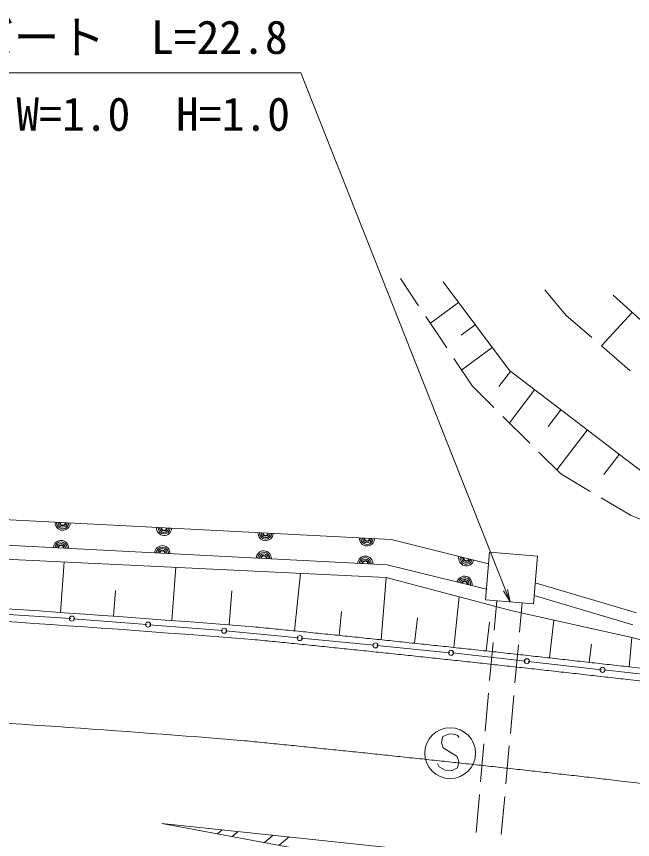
# Model space of a CAD drawing. Units: millimetres, scale not verified. Extents: x 40000 to 680000, y 20000 to 380000.
# Drawn here: x 416467 to 440731, y 292470 to 324879 of the extents above; entities that cross this region are included whole.
import ezdxf
from ezdxf.enums import TextEntityAlignment as Align

# ---------------------------------------------------------------- set-up
doc = ezdxf.new("R2010")
doc.units = ezdxf.units.MM
doc.header["$LTSCALE"] = 1000
doc.linetypes.add('CHAIN', pattern=[18.5, 12, -1.5, 3.5, -1.5])
for name, color, linetype, lineweight in [('M-BGD', 7, 'Continuous', 13), ('M-BMK', 2, 'CHAIN', 13), ('M-STR-HTXT', 7, 'Continuous', 13), ('M-STR-STRC', 7, 'Continuous', 13)]:
    doc.layers.add(name, color=color, linetype=linetype, lineweight=lineweight)
doc.styles.add('ＭＳ ゴシック', font='')
doc.styles.get('ＭＳ ゴシック').set_extended_font_data('MS Gothic')

# ---------------------------------------------------------------- blocks, each defined once
blk = doc.blocks.new('open_arrow')
at = {"color": 0, "linetype": 'Continuous', "lineweight": -2}
blk.add_lwpolyline([(7.5, 1.25), (0, 0), (7.5, -1.25)], dxfattribs=at)

msp = doc.modelspace()

# ---------------------------------------------------------------- linework, layer by layer
at = {"layer": 'M-BGD'}
for p, q in [((431588, 314556), (432306, 313485)), ((433279, 314424), (435880, 310934)), ((438104, 313123), (437283, 314110)), ((439974, 313899), (444771, 309536)), ((433876, 313622), (432769, 312796)), ((439130, 312233), (438104, 313123)), ((440714, 313226), (439510, 311903)), ((432585, 313070), (433420, 311825)), ((434537, 312736), (433983, 312323)), ((435198, 311849), (434002, 310958)), ((440641, 310923), (439508, 311906)), ((433699, 311410), (434417, 310339)), ((435921, 310903), (435469, 310310)), ((435880, 310934), (441387, 306735)), ((434417, 310339), (435274, 309486)), ((436870, 310179), (435880, 308881)), ((437909, 309387), (437414, 308738)), ((435628, 309133), (436690, 308074)), ((438947, 308595), (437747, 307022)), ((437045, 307721), (437901, 306868)), ((440206, 307635), (439606, 306848)), ((437901, 306868), (439062, 306180)), ((439492, 305925), (440654, 305237)), ((440654, 305237), (441902, 304720)), ((431219, 304281), (435061, 303331)), ((431219, 304281), (435061, 303331)), ((410818, 303765), (431032, 302788)), ((434943, 301905), (435099, 303788)), ((435099, 303788), (436986, 303632)), ((418342, 303402), (418202, 301411)), ((436986, 303632), (436830, 301749)), ((422587, 301093), (422743, 303189)), ((431073, 303287), (434978, 302322)), ((431073, 303287), (434978, 302322)), ((427649, 302952), (427420, 300685)), ((430829, 300335), (431032, 302788)), ((431032, 302788), (435995, 301469)), ((440882, 301401), (436899, 302583)), ((420293, 301261), (420367, 302281)), ((424946, 302264), (424843, 300921)), ((440748, 300919), (436857, 302074)), ((433906, 302024), (433692, 300032)), ((436830, 301749), (434943, 301905)), ((435386, 301869), (435283, 300720)), ((436383, 301786), (436279, 300635)), ((429177, 300506), (429274, 301451)), ((435995, 301469), (440702, 300421)), ((432150, 300196), (432256, 301197)), ((437631, 301104), (437467, 299620)), ((425904, 300837), (425806, 300847)), ((426001, 300827), (425904, 300837)), ((426098, 300818), (426001, 300827)), ((426196, 300808), (426098, 300818)), ((426293, 300798), (426196, 300808)), ((426390, 300789), (426293, 300798)), ((426488, 300779), (426390, 300789)), ((426585, 300769), (426488, 300779)), ((426683, 300759), (426585, 300769)), ((426780, 300750), (426683, 300759)), ((434970, 299894), (435094, 301031)), ((426877, 300740), (426780, 300750)), ((426975, 300730), (426877, 300740)), ((427072, 300720), (426975, 300730)), ((427169, 300710), (427072, 300720)), ((427267, 300701), (427169, 300710)), ((427364, 300691), (427267, 300701)), ((427462, 300681), (427364, 300691)), ((427559, 300671), (427462, 300681)), ((427656, 300661), (427559, 300671)), ((427754, 300651), (427656, 300661)), ((427851, 300642), (427754, 300651)), ((427948, 300632), (427851, 300642)), ((428046, 300622), (427948, 300632)), ((428143, 300612), (428046, 300622)), ((428241, 300602), (428143, 300612)), ((428338, 300592), (428241, 300602)), ((428435, 300582), (428338, 300592)), ((428533, 300572), (428435, 300582)), ((428630, 300562), (428533, 300572)), ((428727, 300552), (428630, 300562)), ((428825, 300542), (428727, 300552)), ((428922, 300532), (428825, 300542)), ((429019, 300522), (428922, 300532)), ((429117, 300512), (429019, 300522)), ((429214, 300502), (429117, 300512)), ((429311, 300492), (429214, 300502)), ((429409, 300482), (429311, 300492)), ((429506, 300472), (429409, 300482)), ((429603, 300462), (429506, 300472)), ((429701, 300452), (429603, 300462)), ((429798, 300442), (429701, 300452)), ((429895, 300432), (429798, 300442)), ((425865, 300339), (425767, 300348)), ((425962, 300329), (425865, 300339)), ((426059, 300319), (425962, 300329)), ((426157, 300310), (426059, 300319)), ((426254, 300300), (426157, 300310)), ((426351, 300290), (426254, 300300)), ((426449, 300280), (426351, 300290)), ((426546, 300271), (426449, 300280)), ((426643, 300261), (426546, 300271)), ((426741, 300251), (426643, 300261)), ((426838, 300241), (426741, 300251)), ((426935, 300232), (426838, 300241)), ((427033, 300222), (426935, 300232)), ((427130, 300212), (427033, 300222)), ((427227, 300202), (427130, 300212)), ((427325, 300192), (427227, 300202)), ((427422, 300183), (427325, 300192)), ((427519, 300173), (427422, 300183)), ((427617, 300163), (427519, 300173)), ((427714, 300153), (427617, 300163)), ((427811, 300143), (427714, 300153)), ((427908, 300133), (427811, 300143)), ((428006, 300123), (427908, 300133)), ((428103, 300114), (428006, 300123)), ((428200, 300104), (428103, 300114)), ((429993, 300422), (429895, 300432)), ((430090, 300412), (429993, 300422)), ((430187, 300402), (430090, 300412)), ((430285, 300392), (430187, 300402)), ((430382, 300382), (430285, 300392)), ((430479, 300372), (430382, 300382)), ((430577, 300361), (430479, 300372)), ((430674, 300351), (430577, 300361)), ((430771, 300341), (430674, 300351)), ((430869, 300331), (430771, 300341)), ((430966, 300321), (430869, 300331)), ((431063, 300311), (430966, 300321)), ((431161, 300301), (431063, 300311)), ((431258, 300290), (431161, 300301)), ((431355, 300280), (431258, 300290)), ((431453, 300270), (431355, 300280)), ((431550, 300260), (431453, 300270)), ((431647, 300249), (431550, 300260)), ((431745, 300239), (431647, 300249)), ((431842, 300229), (431745, 300239)), ((431939, 300219), (431842, 300229)), ((432037, 300208), (431939, 300219)), ((432134, 300198), (432037, 300208)), ((432231, 300188), (432134, 300198)), ((432328, 300178), (432231, 300188)), ((432426, 300167), (432328, 300178)), ((432523, 300157), (432426, 300167)), ((432620, 300147), (432523, 300157)), ((432718, 300136), (432620, 300147)), ((432815, 300126), (432718, 300136)), ((432912, 300116), (432815, 300126)), ((433010, 300105), (432912, 300116)), ((435238, 300222), (435104, 298728)), ((436234, 300137), (436100, 298643)), ((439029, 299445), (439110, 300162)), ((440595, 299268), (440702, 300421)), ((440702, 300421), (448811, 298327)), ((428298, 300094), (428200, 300104)), ((428395, 300084), (428298, 300094)), ((428492, 300074), (428395, 300084)), ((428590, 300064), (428492, 300074)), ((428687, 300054), (428590, 300064)), ((428784, 300044), (428687, 300054)), ((428882, 300034), (428784, 300044)), ((428979, 300024), (428882, 300034)), ((429076, 300014), (428979, 300024)), ((429173, 300004), (429076, 300014)), ((429271, 299994), (429173, 300004)), ((429368, 299984), (429271, 299994)), ((429465, 299974), (429368, 299984)), ((429563, 299964), (429465, 299974)), ((429660, 299954), (429563, 299964)), ((429757, 299944), (429660, 299954)), ((429855, 299934), (429757, 299944)), ((429952, 299924), (429855, 299934)), ((430049, 299914), (429952, 299924)), ((430146, 299904), (430049, 299914)), ((430244, 299894), (430146, 299904)), ((430341, 299883), (430244, 299894)), ((430438, 299873), (430341, 299883)), ((430536, 299863), (430438, 299873)), ((430633, 299853), (430536, 299863)), ((430730, 299843), (430633, 299853)), ((430827, 299833), (430730, 299843)), ((430925, 299823), (430827, 299833)), ((431022, 299812), (430925, 299823)), ((431119, 299802), (431022, 299812)), ((431216, 299792), (431119, 299802)), ((431314, 299782), (431216, 299792)), ((433107, 300095), (433010, 300105)), ((433204, 300084), (433107, 300095)), ((433301, 300074), (433204, 300084)), ((433399, 300064), (433301, 300074)), ((433496, 300053), (433399, 300064)), ((433593, 300043), (433496, 300053)), ((433691, 300032), (433593, 300043)), ((433788, 300022), (433691, 300032)), ((433885, 300011), (433788, 300022)), ((433983, 300001), (433885, 300011)), ((434080, 299991), (433983, 300001)), ((434177, 299980), (434080, 299991)), ((434274, 299970), (434177, 299980)), ((434372, 299959), (434274, 299970)), ((434469, 299949), (434372, 299959)), ((434566, 299938), (434469, 299949)), ((434664, 299928), (434566, 299938)), ((434761, 299917), (434664, 299928)), ((434858, 299906), (434761, 299917)), ((434955, 299896), (434858, 299906)), ((435053, 299885), (434955, 299896)), ((435150, 299875), (435053, 299885)), ((435247, 299864), (435150, 299875)), ((435344, 299854), (435247, 299864)), ((435442, 299843), (435344, 299854)), ((435539, 299832), (435442, 299843)), ((435636, 299822), (435539, 299832)), ((435734, 299811), (435636, 299822)), ((435831, 299801), (435734, 299811)), ((435928, 299790), (435831, 299801)), ((436025, 299779), (435928, 299790)), ((431411, 299772), (431314, 299782)), ((431508, 299761), (431411, 299772)), ((431606, 299751), (431508, 299761)), ((431703, 299741), (431606, 299751)), ((431800, 299731), (431703, 299741)), ((431897, 299720), (431800, 299731)), ((431995, 299710), (431897, 299720)), ((432092, 299700), (431995, 299710)), ((432189, 299690), (432092, 299700)), ((432286, 299679), (432189, 299690)), ((432384, 299669), (432286, 299679)), ((432481, 299659), (432384, 299669)), ((432578, 299648), (432481, 299659)), ((432675, 299638), (432578, 299648)), ((432773, 299628), (432675, 299638)), ((432870, 299617), (432773, 299628)), ((432967, 299607), (432870, 299617)), ((433064, 299597), (432967, 299607)), ((433162, 299586), (433064, 299597)), ((433259, 299576), (433162, 299586)), ((433356, 299565), (433259, 299576)), ((433453, 299555), (433356, 299565)), ((433551, 299545), (433453, 299555)), ((433648, 299534), (433551, 299545)), ((433745, 299524), (433648, 299534)), ((433842, 299513), (433745, 299524)), ((433940, 299503), (433842, 299513)), ((434037, 299492), (433940, 299503)), ((434134, 299482), (434037, 299492)), ((434231, 299471), (434134, 299482)), ((434329, 299461), (434231, 299471)), ((434426, 299450), (434329, 299461)), ((436123, 299769), (436025, 299779)), ((436220, 299758), (436123, 299769)), ((436317, 299747), (436220, 299758)), ((436414, 299736), (436317, 299747)), ((436512, 299726), (436414, 299736)), ((436609, 299715), (436512, 299726)), ((436706, 299704), (436609, 299715)), ((436803, 299694), (436706, 299704)), ((436901, 299683), (436803, 299694)), ((436998, 299672), (436901, 299683)), ((437095, 299661), (436998, 299672)), ((437192, 299651), (437095, 299661)), ((437290, 299640), (437192, 299651)), ((437387, 299629), (437290, 299640)), ((437484, 299618), (437387, 299629)), ((437581, 299607), (437484, 299618)), ((437679, 299597), (437581, 299607)), ((437776, 299586), (437679, 299597)), ((437873, 299575), (437776, 299586)), ((437970, 299564), (437873, 299575)), ((438068, 299553), (437970, 299564)), ((438165, 299542), (438068, 299553)), ((438262, 299532), (438165, 299542)), ((438359, 299521), (438262, 299532)), ((438457, 299510), (438359, 299521)), ((438554, 299499), (438457, 299510)), ((438651, 299488), (438554, 299499)), ((438748, 299477), (438651, 299488)), ((438845, 299466), (438748, 299477)), ((438943, 299455), (438845, 299466)), ((434523, 299440), (434426, 299450)), ((434620, 299429), (434523, 299440)), ((434717, 299419), (434620, 299429)), ((434815, 299408), (434717, 299419)), ((434912, 299398), (434815, 299408)), ((435009, 299387), (434912, 299398)), ((435106, 299377), (435009, 299387)), ((435204, 299366), (435106, 299377)), ((435301, 299355), (435204, 299366)), ((435398, 299345), (435301, 299355)), ((435495, 299334), (435398, 299345)), ((435593, 299324), (435495, 299334)), ((435690, 299313), (435593, 299324)), ((435787, 299302), (435690, 299313)), ((435884, 299292), (435787, 299302)), ((435981, 299281), (435884, 299292)), ((436079, 299270), (435981, 299281)), ((436176, 299260), (436079, 299270)), ((436273, 299249), (436176, 299260)), ((436370, 299238), (436273, 299249)), ((436467, 299228), (436370, 299238)), ((436565, 299217), (436467, 299228)), ((436662, 299206), (436565, 299217)), ((436759, 299196), (436662, 299206)), ((436856, 299185), (436759, 299196)), ((436953, 299174), (436856, 299185)), ((437051, 299163), (436953, 299174)), ((437148, 299153), (437051, 299163)), ((437245, 299142), (437148, 299153)), ((437342, 299131), (437245, 299142)), ((439040, 299444), (438943, 299455)), ((439137, 299433), (439040, 299444)), ((439234, 299422), (439137, 299433)), ((439332, 299411), (439234, 299422)), ((439429, 299400), (439332, 299411)), ((439526, 299389), (439429, 299400)), ((439623, 299378), (439526, 299389)), ((439720, 299367), (439623, 299378)), ((439818, 299356), (439720, 299367)), ((439915, 299345), (439818, 299356)), ((440012, 299334), (439915, 299345)), ((440109, 299323), (440012, 299334)), ((440206, 299312), (440109, 299323)), ((440304, 299301), (440206, 299312)), ((440401, 299290), (440304, 299301)), ((440498, 299279), (440401, 299290)), ((440595, 299268), (440498, 299279)), ((440595, 299268), (448811, 298327)), ((437439, 299120), (437342, 299131)), ((437537, 299109), (437439, 299120)), ((437634, 299099), (437537, 299109)), ((437731, 299088), (437634, 299099)), ((437828, 299077), (437731, 299088)), ((437925, 299066), (437828, 299077)), ((438023, 299055), (437925, 299066)), ((438120, 299044), (438023, 299055)), ((438217, 299034), (438120, 299044)), ((438314, 299023), (438217, 299034)), ((438411, 299012), (438314, 299023)), ((438508, 299001), (438411, 299012)), ((438606, 298990), (438508, 299001)), ((438703, 298979), (438606, 298990)), ((438800, 298968), (438703, 298979)), ((438897, 298957), (438800, 298968)), ((438994, 298946), (438897, 298957)), ((439092, 298935), (438994, 298946)), ((439189, 298924), (439092, 298935)), ((439286, 298913), (439189, 298924)), ((439383, 298902), (439286, 298913)), ((439480, 298891), (439383, 298902)), ((439577, 298880), (439480, 298891)), ((439675, 298869), (439577, 298880)), ((439772, 298858), (439675, 298869)), ((439869, 298847), (439772, 298858)), ((439966, 298836), (439869, 298847)), ((440063, 298825), (439966, 298836)), ((440160, 298814), (440063, 298825)), ((440258, 298803), (440160, 298814)), ((440355, 298792), (440258, 298803)), ((440452, 298781), (440355, 298792)), ((440549, 298770), (440452, 298781)), ((440549, 298770), (488148, 293323)), ((435059, 298230), (434925, 296736)), ((436055, 298145), (435921, 296651)), ((425554, 296351), (425456, 296360)), ((425650, 296341), (425554, 296351)), ((425747, 296331), (425650, 296341)), ((425844, 296322), (425747, 296331)), ((425941, 296312), (425844, 296322)), ((426038, 296302), (425941, 296312)), ((426135, 296293), (426038, 296302)), ((426232, 296283), (426135, 296293)), ((426329, 296273), (426232, 296283)), ((426426, 296264), (426329, 296273)), ((426523, 296254), (426426, 296264)), ((426620, 296244), (426523, 296254)), ((426717, 296234), (426620, 296244)), ((426814, 296225), (426717, 296234)), ((426911, 296215), (426814, 296225)), ((434880, 296238), (434746, 294744)), ((427008, 296205), (426911, 296215)), ((427105, 296195), (427008, 296205)), ((427201, 296185), (427105, 296195)), ((427298, 296176), (427201, 296185)), ((427395, 296166), (427298, 296176)), ((427492, 296156), (427395, 296166)), ((427589, 296146), (427492, 296156)), ((427686, 296136), (427589, 296146)), ((427783, 296126), (427686, 296136)), ((427880, 296116), (427783, 296126)), ((427977, 296107), (427880, 296116)), ((428074, 296097), (427977, 296107)), ((428171, 296087), (428074, 296097)), ((428268, 296077), (428171, 296087)), ((428365, 296067), (428268, 296077)), ((428461, 296057), (428365, 296067)), ((428558, 296047), (428461, 296057)), ((428655, 296037), (428558, 296047)), ((428752, 296027), (428655, 296037)), ((428849, 296017), (428752, 296027)), ((428946, 296007), (428849, 296017)), ((429043, 295997), (428946, 296007)), ((429140, 295987), (429043, 295997)), ((429237, 295977), (429140, 295987)), ((429334, 295967), (429237, 295977)), ((429431, 295957), (429334, 295967)), ((429527, 295947), (429431, 295957)), ((429624, 295937), (429527, 295947)), ((429721, 295927), (429624, 295937)), ((429818, 295917), (429721, 295927)), ((429915, 295907), (429818, 295917)), ((430012, 295897), (429915, 295907)), ((430109, 295887), (430012, 295897)), ((435877, 296153), (435742, 294659)), ((430206, 295877), (430109, 295887)), ((430303, 295867), (430206, 295877)), ((430399, 295857), (430303, 295867)), ((430496, 295846), (430399, 295857)), ((430593, 295836), (430496, 295846)), ((430690, 295826), (430593, 295836)), ((430787, 295816), (430690, 295826)), ((430884, 295806), (430787, 295816)), ((430981, 295796), (430884, 295806)), ((431078, 295786), (430981, 295796)), ((431175, 295775), (431078, 295786)), ((431272, 295765), (431175, 295775)), ((431368, 295755), (431272, 295765)), ((431465, 295745), (431368, 295755)), ((431562, 295735), (431465, 295745)), ((431659, 295724), (431562, 295735)), ((431756, 295714), (431659, 295724)), ((431853, 295704), (431756, 295714)), ((431950, 295693), (431853, 295704)), ((432047, 295683), (431950, 295693)), ((432143, 295673), (432047, 295683)), ((432240, 295663), (432143, 295673)), ((432337, 295652), (432240, 295663)), ((432434, 295642), (432337, 295652)), ((432531, 295632), (432434, 295642)), ((432628, 295621), (432531, 295632)), ((432725, 295611), (432628, 295621)), ((432822, 295601), (432725, 295611)), ((432918, 295590), (432822, 295601)), ((433015, 295580), (432918, 295590)), ((433112, 295570), (433015, 295580)), ((433209, 295559), (433112, 295570)), ((433306, 295549), (433209, 295559)), ((433403, 295538), (433306, 295549)), ((433500, 295528), (433403, 295538)), ((433596, 295518), (433500, 295528)), ((433693, 295507), (433596, 295518)), ((433790, 295497), (433693, 295507)), ((433887, 295486), (433790, 295497)), ((433984, 295476), (433887, 295486)), ((434081, 295465), (433984, 295476)), ((434177, 295455), (434081, 295465)), ((434274, 295444), (434177, 295455)), ((434371, 295434), (434274, 295444)), ((434468, 295423), (434371, 295434)), ((434565, 295413), (434468, 295423)), ((434662, 295402), (434565, 295413)), ((434759, 295392), (434662, 295402)), ((434855, 295381), (434759, 295392)), ((434952, 295371), (434855, 295381)), ((435049, 295360), (434952, 295371)), ((435146, 295350), (435049, 295360)), ((435243, 295339), (435146, 295350)), ((435340, 295328), (435243, 295339)), ((435436, 295318), (435340, 295328)), ((435533, 295307), (435436, 295318)), ((435630, 295297), (435533, 295307)), ((435727, 295286), (435630, 295297)), ((435824, 295275), (435727, 295286)), ((435921, 295265), (435824, 295275)), ((436017, 295254), (435921, 295265)), ((436114, 295243), (436017, 295254)), ((436211, 295233), (436114, 295243)), ((436308, 295222), (436211, 295233)), ((436405, 295211), (436308, 295222)), ((436501, 295201), (436405, 295211)), ((436598, 295190), (436501, 295201)), ((436695, 295179), (436598, 295190)), ((436792, 295168), (436695, 295179)), ((436889, 295158), (436792, 295168)), ((436985, 295147), (436889, 295158)), ((437082, 295136), (436985, 295147)), ((437179, 295125), (437082, 295136)), ((437276, 295115), (437179, 295125)), ((437373, 295104), (437276, 295115)), ((437470, 295093), (437373, 295104)), ((437566, 295082), (437470, 295093)), ((437663, 295071), (437566, 295082)), ((437760, 295061), (437663, 295071)), ((437857, 295050), (437760, 295061)), ((437954, 295039), (437857, 295050)), ((438050, 295028), (437954, 295039)), ((438147, 295017), (438050, 295028)), ((438244, 295006), (438147, 295017)), ((438341, 294995), (438244, 295006)), ((438437, 294985), (438341, 294995)), ((438534, 294974), (438437, 294985)), ((438631, 294963), (438534, 294974)), ((438728, 294952), (438631, 294963)), ((438825, 294941), (438728, 294952)), ((438921, 294930), (438825, 294941)), ((439018, 294919), (438921, 294930)), ((439115, 294908), (439018, 294919)), ((439212, 294897), (439115, 294908)), ((439309, 294886), (439212, 294897)), ((439405, 294875), (439309, 294886)), ((439502, 294864), (439405, 294875)), ((439599, 294853), (439502, 294864)), ((439696, 294842), (439599, 294853)), ((439792, 294831), (439696, 294842)), ((439889, 294820), (439792, 294831)), ((439986, 294809), (439889, 294820)), ((440083, 294798), (439986, 294809)), ((440180, 294787), (440083, 294798)), ((440180, 294787), (492701, 288772)), ((434701, 294246), (434567, 292752)), ((435698, 294161), (435563, 292667))]:
    msp.add_line(p, q, dxfattribs=at)
for points in [[(390846, 310077), (411349, 305305), (431219, 304281)], [(431073, 303287), (411212, 304310), (390777, 309066)]]:
    msp.add_lwpolyline(points, dxfattribs=at)
for centre, radius, start, end in [((418288, 304947), 300, 177.0497, 357.0497), ((418288, 304947), 240, 177.0497, 357.0497), ((418288, 304947), 180, 177.0497, 357.0497), ((418288, 304947), 120, 177.0497, 357.0497), ((418288, 304947), 100, 177.0497, 357.0497), ((422283, 304741), 300, 177.0497, 357.0497), ((422283, 304741), 240, 177.0497, 357.0497), ((422283, 304741), 180, 177.0497, 357.0497), ((422283, 304741), 120, 177.0497, 357.0497), ((422283, 304741), 100, 177.0497, 357.0497), ((426278, 304536), 300, 177.0497, 357.0497), ((426278, 304536), 240, 177.0497, 357.0497), ((426278, 304536), 180, 177.0497, 357.0497), ((426278, 304536), 120, 177.0497, 357.0497), ((426278, 304536), 100, 177.0497, 357.0497), ((430273, 304330), 300, 177.0497, 357.0497), ((430273, 304330), 240, 177.0497, 357.0497), ((430273, 304330), 180, 177.0497, 357.0497), ((430273, 304330), 120, 177.0497, 357.0497), ((430273, 304330), 100, 177.0497, 357.0497), ((418219, 303949), 300, 357.0503, 177.0503), ((418219, 303949), 240, 357.0503, 177.0503), ((418219, 303949), 180, 357.0503, 177.0503), ((418219, 303949), 120, 357.0503, 177.0503), ((418219, 303949), 100, 357.0503, 177.0503), ((422213, 303743), 300, 357.0503, 177.0503), ((422213, 303743), 240, 357.0503, 177.0503), ((422213, 303743), 180, 357.0503, 177.0503), ((422213, 303743), 120, 357.0503, 177.0503), ((422213, 303743), 100, 357.0503, 177.0503), ((426208, 303537), 300, 357.0503, 177.0503), ((426208, 303537), 240, 357.0503, 177.0503), ((426208, 303537), 180, 357.0503, 177.0503), ((426208, 303537), 120, 357.0503, 177.0503), ((426208, 303537), 100, 357.0503, 177.0503), ((430203, 303332), 300, 357.0503, 177.0503), ((430203, 303332), 240, 357.0503, 177.0503), ((430203, 303332), 180, 357.0503, 177.0503), ((430203, 303332), 120, 357.0503, 177.0503), ((430203, 303332), 100, 357.0503, 177.0503), ((434182, 303548), 300, 166.1138, 346.1137), ((434182, 303548), 240, 166.1138, 346.1137), ((434182, 303548), 180, 166.1138, 346.1137), ((434182, 303548), 120, 166.1138, 346.1137), ((434182, 303548), 100, 166.1138, 346.1137), ((434111, 302537), 300, 346.1401, 166.1401), ((434111, 302537), 240, 346.1401, 166.1401), ((434111, 302537), 180, 346.1401, 166.1401), ((434111, 302537), 120, 346.1401, 166.1401), ((434111, 302537), 100, 346.1401, 166.1401), ((347368, -705601), 1009500, 85.54362, 86.75062), ((347368, -705601), 1009000, 85.54362, 86.75062), ((371666, -371090), 669615, 85.39248, 86.66082)]:
    msp.add_arc(centre, radius, start, end, dxfattribs=at)
at = {"layer": 'M-BMK'}
msp.add_arc((347368, -705601), 1000000, 84.69952, 92.16828, dxfattribs=at)
msp.add_arc((347368, -705601), 1000000, 84.69952, 92.16828, dxfattribs=at)
msp.add_arc((347368, -705601), 1000000, 84.69952, 92.16828, dxfattribs=at)
at = {"layer": 'M-STR-HTXT'}
msp.add_lwpolyline([(435916, 301825), (427673, 322664), (403758, 322664)], dxfattribs=at)
at = {"layer": 'M-STR-STRC'}
for p, q in [((418604, 301174), (415712, 301358)), ((421599, 300936), (418704, 301166)), ((424595, 300697), (421699, 300928)), ((427575, 300407), (424694, 300688)), ((430555, 300117), (427675, 300398)), ((433535, 299826), (430655, 300107)), ((436519, 299492), (433635, 299815)), ((439503, 299158), (436619, 299481)), ((442487, 298824), (439602, 299147)), ((433510, 296633), (433263, 296527)), ((433670, 296624), (433510, 296633)), ((433827, 296575), (433670, 296624)), ((433902, 296491), (433827, 296575)), ((433263, 296527), (433210, 296289)), ((433210, 296289), (433279, 296085)), ((433279, 296085), (433820, 295734)), ((433820, 295734), (433889, 295530)), ((433117, 295333), (433044, 295457)), ((433350, 295200), (433117, 295333)), ((433836, 295293), (433629, 295184)), ((433889, 295530), (433836, 295293)), ((433629, 295184), (433350, 295200)), ((439721, 289851), (422189, 293100)), ((439850, 291238), (422189, 293100)), ((424568, 292849), (424381, 292694)), ((425193, 292783), (424957, 292587)), ((426237, 292350), (426582, 292637)), ((426812, 292243), (427207, 292571))]:
    msp.add_line(p, q, dxfattribs=at)
for centre, radius in [((418654, 301170), 100), ((421649, 300932), 100), ((424645, 300693), 100), ((427625, 300402), 100), ((430605, 300112), 100), ((433585, 299821), 100), ((436569, 299487), 100), ((439553, 299152), 100), ((433547, 295870), 1000)]:
    msp.add_circle(centre, radius, dxfattribs=at)

# ---------------------------------------------------------------- block references
at = {"layer": 'M-STR-HTXT', "xscale": 66.7, "yscale": 66.7, "rotation": 111.6}
msp.add_blockref('open_arrow', (435916, 301825), dxfattribs=at)

# ---------------------------------------------------------------- texts
at = {"layer": 'M-STR-HTXT', "style": 'ＭＳ ゴシック'}
for s, p in [('ボックスカルバート\u3000L=22.8', (403758, 324064)), ('W=1.0\u3000H=1.0', (416462, 321037))]:
    msp.add_text(s, height=1320, dxfattribs=at).set_placement(p, align=Align.MIDDLE_LEFT)

doc.saveas('drawing.dxf')
